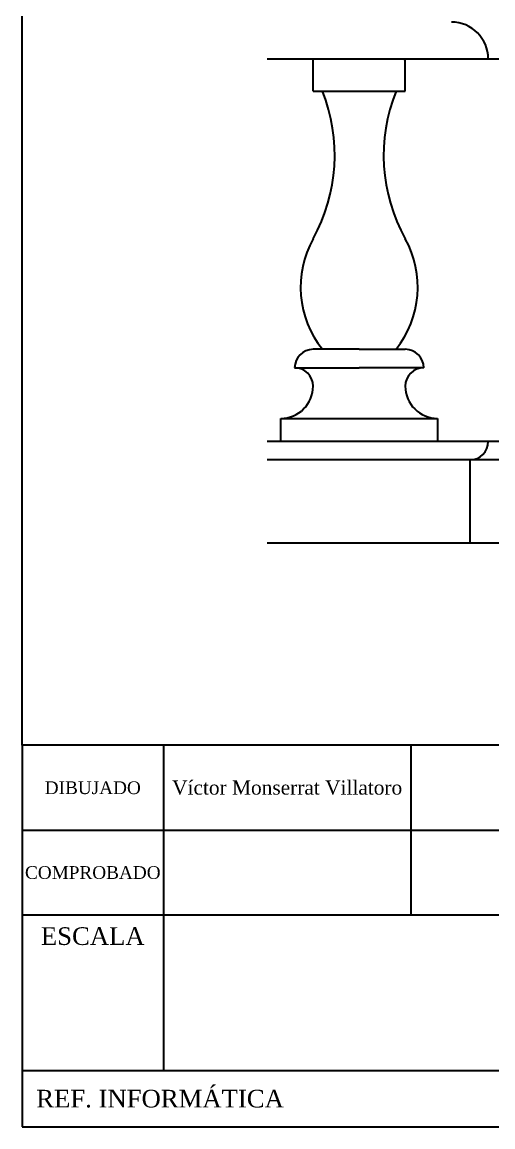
# Model space of a CAD drawing. Header units: millimetres. Extents: x 20 to 205, y 5 to 292.
# Drawn here: x 20 to 86.6, y 5 to 161.3 of the extents above; entities that cross this region are included whole.
import ezdxf
from ezdxf.enums import TextEntityAlignment as Align

# ---------------------------------------------------------------- set-up
doc = ezdxf.new("R2010")
doc.units = ezdxf.units.MM
for name, color, linetype, lineweight in [('Cajetín y formato', 1, 'Continuous', 35), ('Contorno', 7, 'Continuous', 35), ('Textos y Leyendas', 3, 'Continuous', 15)]:
    doc.layers.add(name, color=color, linetype=linetype, lineweight=lineweight)
doc.styles.add('e1', font='times.ttf')

msp = doc.modelspace()

# ---------------------------------------------------------------- linework, layer by layer
at = {"layer": 'Cajetín y formato'}
for p, q in [((20, 59), (20, 292)), ((205, 59), (20, 59)), ((20, 59), (20, 5)), ((40, 59), (40, 13)), ((75, 59), (75, 35)), ((20, 47), (100, 47)), ((20, 35), (205, 35)), ((20, 13), (205, 13)), ((20, 5), (205, 5))]:
    msp.add_line(p, q, dxfattribs=at)
at = {"layer": 'Contorno'}
for p, q in [((54.65, 156.13), (106.82, 156.13)), ((61.17, 151.57), (61.17, 156.13)), ((74.21, 151.57), (74.21, 156.13)), ((61.17, 151.57), (74.21, 151.57)), ((67.69, 115.04), (61.17, 115.04)), ((67.69, 115.04), (62.47, 115.04)), ((67.69, 115.04), (74.21, 115.04)), ((67.69, 115.04), (72.91, 115.04)), ((58.56, 112.43), (67.69, 112.43)), ((76.82, 112.43), (67.69, 112.43)), ((56.6, 102), (56.6, 105.26)), ((56.6, 105.26), (78.78, 105.26)), ((56.6, 105.26), (67.69, 105.26)), ((78.78, 105.26), (78.78, 102)), ((106.82, 102), (54.65, 102)), ((106.82, 99.39), (54.65, 99.39)), ((83.34, 99.39), (83.34, 87.65)), ((54.65, 87.65), (106.82, 87.65))]:
    msp.add_line(p, q, dxfattribs=at)
for centre, radius, start, end in [((80.73, 156.13), 5.22, 0, 90), ((85.63, 166.57), 15.65, 221.8103, 223.1834), ((39.89, 142.5), 24.34, 330.982, 21.8653), ((95.49, 142.5), 24.34, 158.1347, 209.018), ((73.52, 123.84), 14.12, 150.982, 218.5453), ((61.86, 123.84), 14.12, 321.4547, 29.018), ((61.17, 112.43), 2.61, 90, 180), ((74.21, 112.43), 2.61, 0, 90), ((58.56, 109.83), 2.61, 0, 90), ((76.82, 109.83), 2.61, 90, 180), ((56.6, 109.83), 4.57, 270, 0), ((78.78, 109.83), 4.57, 180, 270), ((83.34, 102), 2.61, 270, 0)]:
    msp.add_arc(centre, radius, start, end, dxfattribs=at)

# ---------------------------------------------------------------- texts
at = {"layer": 'Textos y Leyendas', "style": 'e1'}
for s, height, p in [('DIBUJADO', 1.8, (30, 53)), ('COMPROBADO', 1.8, (30, 41)), ('ESCALA', 2.5, (30, 32))]:
    msp.add_text(s, height=height, dxfattribs=at).set_placement(p, align=Align.MIDDLE_CENTER)
msp.add_text('REF. INFORMÁTICA', height=2.5, dxfattribs=at).set_placement((22, 9), align=Align.MIDDLE_LEFT)
at = {"layer": 'Textos y Leyendas', "insert": (57.5, 53), "char_height": 2, "attachment_point": 5, "style": 'e1'}
msp.add_mtext_dynamic_manual_height_columns('Víctor Monserrat Villatoro', width=35.3518, gutter_width=22.5, heights=[0], dxfattribs=at)

doc.saveas('drawing.dxf')
